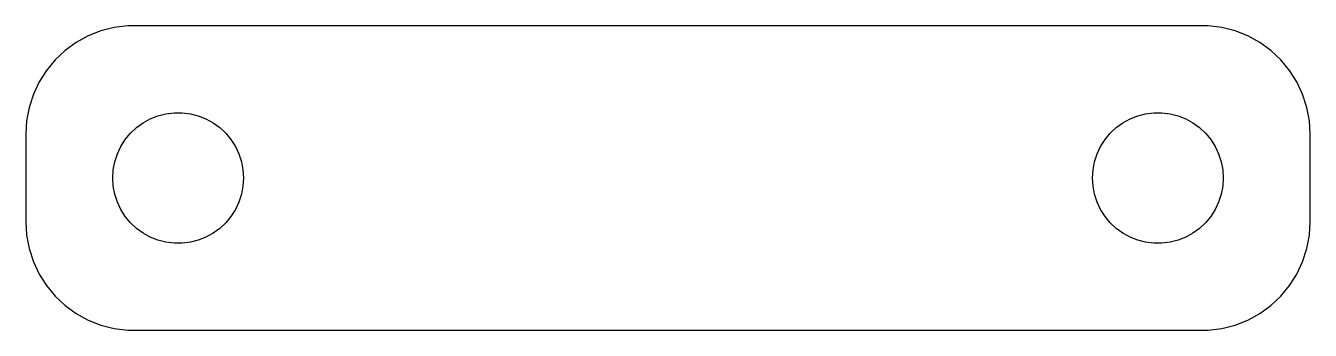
# Model space of a CAD drawing. Header units: metres. Extents: x -29.5 to 29.5, y -7 to 7.
import ezdxf

# ---------------------------------------------------------------- set-up
doc = ezdxf.new("R2010")
doc.units = ezdxf.units.M

msp = doc.modelspace()

# ---------------------------------------------------------------- linework, layer by layer
for p, q in [((-26.6289, 6.52412), (-27.1791, 6.22163)), ((-26.0451, 6.75528), (-26.6289, 6.52412)), ((-25.4369, 6.91142), (-26.0451, 6.75528)), ((-24.8139, 6.99013), (-25.4369, 6.91142)), ((24.8139, 6.99013), (-24.8139, 6.99013)), ((25.4369, 6.91142), (24.8139, 6.99013)), ((26.0451, 6.75528), (25.4369, 6.91142)), ((26.6289, 6.52412), (26.0451, 6.75528)), ((27.1791, 6.22163), (26.6289, 6.52412)), ((-27.1791, 6.22163), (-27.6871, 5.85255)), ((27.6871, 5.85255), (27.1791, 6.22163)), ((-28.1448, 5.42273), (-28.5451, 4.93892)), ((-27.6871, 5.85255), (-28.1448, 5.42273)), ((28.1448, 5.42273), (27.6871, 5.85255)), ((28.5451, 4.93892), (28.1448, 5.42273)), ((-28.5451, 4.93892), (-28.8815, 4.40877)), ((28.8815, 4.40877), (28.5451, 4.93892)), ((-28.8815, 4.40877), (-29.1489, 3.84062)), ((29.1489, 3.84062), (28.8815, 4.40877)), ((-29.1489, 3.84062), (-29.3429, 3.24344)), ((29.3429, 3.24344), (29.1489, 3.84062)), ((-29.3429, 3.24344), (-29.4606, 2.62666)), ((-23.0621, 2.94685), (-22.6884, 2.99408)), ((-22.6884, 2.99408), (-22.3116, 2.99408)), ((-22.3116, 2.99408), (-21.9379, 2.94685)), ((21.9379, 2.94685), (22.3116, 2.99408)), ((22.3116, 2.99408), (22.6884, 2.99408)), ((22.6884, 2.99408), (23.0621, 2.94685)), ((29.4606, 2.62666), (29.3429, 3.24344)), ((-29.4606, 2.62666), (-29.5, 2)), ((-24.4123, 2.31154), (-24.1075, 2.53297)), ((-24.1075, 2.53297), (-23.7773, 2.71448)), ((-23.7773, 2.71448), (-23.427, 2.85316)), ((-23.427, 2.85316), (-23.0621, 2.94685)), ((-21.9379, 2.94685), (-21.5729, 2.85316)), ((-21.5729, 2.85316), (-21.2227, 2.71448)), ((-21.2227, 2.71448), (-20.8925, 2.53297)), ((-20.8925, 2.53297), (-20.5877, 2.31154)), ((20.5877, 2.31154), (20.8925, 2.53297)), ((20.8925, 2.53297), (21.2227, 2.71448)), ((21.2227, 2.71448), (21.5729, 2.85316)), ((21.5729, 2.85316), (21.9379, 2.94685)), ((23.0621, 2.94685), (23.427, 2.85316)), ((23.427, 2.85316), (23.7773, 2.71448)), ((23.7773, 2.71448), (24.1075, 2.53297)), ((24.1075, 2.53297), (24.4123, 2.31154)), ((29.5, 2), (29.4606, 2.62666)), ((-29.5, 2), (-29.5, -2)), ((-24.927, 1.76335), (-24.6869, 2.05363)), ((-24.6869, 2.05363), (-24.4123, 2.31154)), ((-20.5877, 2.31154), (-20.3131, 2.05363)), ((-20.3131, 2.05363), (-20.0729, 1.76335)), ((20.0729, 1.76335), (20.3131, 2.05363)), ((20.3131, 2.05363), (20.5877, 2.31154)), ((24.4123, 2.31154), (24.6869, 2.05363)), ((24.6869, 2.05363), (24.927, 1.76335)), ((29.5, -2), (29.5, 2)), ((-25.2893, 1.10437), (-25.1289, 1.44525)), ((-25.1289, 1.44525), (-24.927, 1.76335)), ((-20.0729, 1.76335), (-19.8711, 1.44525)), ((-19.8711, 1.44525), (-19.7107, 1.10437)), ((19.7107, 1.10437), (19.8711, 1.44525)), ((19.8711, 1.44525), (20.0729, 1.76335)), ((24.927, 1.76335), (25.1289, 1.44525)), ((25.1289, 1.44525), (25.2893, 1.10437)), ((-25.4763, 0.375992), (-25.4057, 0.746063)), ((-25.4057, 0.746063), (-25.2893, 1.10437)), ((-19.7107, 1.10437), (-19.5942, 0.746063)), ((-19.5942, 0.746063), (-19.5237, 0.375992)), ((19.5237, 0.375992), (19.5942, 0.746063)), ((19.5942, 0.746063), (19.7107, 1.10437)), ((25.2893, 1.10437), (25.4057, 0.746063)), ((25.4057, 0.746063), (25.4763, 0.375992)), ((-25.5, 0), (-25.4763, 0.375992)), ((-25.4763, -0.375992), (-25.5, 0)), ((-19.5237, 0.375992), (-19.5, 0)), ((-19.5, 0), (-19.5237, -0.375992)), ((19.5, 0), (19.5237, 0.375992)), ((19.5237, -0.375992), (19.5, 0)), ((25.4763, 0.375992), (25.5, 0)), ((25.5, 0), (25.4763, -0.375992)), ((-25.4057, -0.746063), (-25.4763, -0.375992)), ((-19.5237, -0.375992), (-19.5942, -0.746063)), ((19.5942, -0.746063), (19.5237, -0.375992)), ((25.4763, -0.375992), (25.4057, -0.746063)), ((-25.2893, -1.10437), (-25.4057, -0.746063)), ((-25.1289, -1.44525), (-25.2893, -1.10437)), ((-19.7107, -1.10437), (-19.8711, -1.44525)), ((-19.5942, -0.746063), (-19.7107, -1.10437)), ((19.7107, -1.10437), (19.5942, -0.746063)), ((19.8711, -1.44525), (19.7107, -1.10437)), ((25.2893, -1.10437), (25.1289, -1.44525)), ((25.4057, -0.746063), (25.2893, -1.10437)), ((-24.927, -1.76335), (-25.1289, -1.44525)), ((-24.6869, -2.05363), (-24.927, -1.76335)), ((-20.0729, -1.76335), (-20.3131, -2.05363)), ((-19.8711, -1.44525), (-20.0729, -1.76335)), ((20.0729, -1.76335), (19.8711, -1.44525)), ((20.3131, -2.05363), (20.0729, -1.76335)), ((24.927, -1.76335), (24.6869, -2.05363)), ((25.1289, -1.44525), (24.927, -1.76335)), ((-29.5, -2), (-29.4606, -2.62666)), ((-24.4123, -2.31154), (-24.6869, -2.05363)), ((-24.1075, -2.53297), (-24.4123, -2.31154)), ((-20.5877, -2.31154), (-20.8925, -2.53297)), ((-20.3131, -2.05363), (-20.5877, -2.31154)), ((20.5877, -2.31154), (20.3131, -2.05363)), ((20.8925, -2.53297), (20.5877, -2.31154)), ((24.4123, -2.31154), (24.1075, -2.53297)), ((24.6869, -2.05363), (24.4123, -2.31154)), ((29.4606, -2.62666), (29.5, -2)), ((-29.4606, -2.62666), (-29.3429, -3.24344)), ((-23.7773, -2.71448), (-24.1075, -2.53297)), ((-23.427, -2.85316), (-23.7773, -2.71448)), ((-23.0621, -2.94685), (-23.427, -2.85316)), ((-22.6884, -2.99408), (-23.0621, -2.94685)), ((-21.9379, -2.94685), (-22.3116, -2.99408)), ((-21.5729, -2.85316), (-21.9379, -2.94685)), ((-21.2227, -2.71448), (-21.5729, -2.85316)), ((-20.8925, -2.53297), (-21.2227, -2.71448)), ((21.2227, -2.71448), (20.8925, -2.53297)), ((21.5729, -2.85316), (21.2227, -2.71448)), ((21.9379, -2.94685), (21.5729, -2.85316)), ((22.3116, -2.99408), (21.9379, -2.94685)), ((23.0621, -2.94685), (22.6884, -2.99408)), ((23.427, -2.85316), (23.0621, -2.94685)), ((23.7773, -2.71448), (23.427, -2.85316)), ((24.1075, -2.53297), (23.7773, -2.71448)), ((29.3429, -3.24344), (29.4606, -2.62666)), ((-29.3429, -3.24344), (-29.1489, -3.84062)), ((-22.3116, -2.99408), (-22.6884, -2.99408)), ((22.6884, -2.99408), (22.3116, -2.99408)), ((29.1489, -3.84062), (29.3429, -3.24344)), ((-29.1489, -3.84062), (-28.8815, -4.40877)), ((28.8815, -4.40877), (29.1489, -3.84062)), ((-28.8815, -4.40877), (-28.5451, -4.93892)), ((28.5451, -4.93892), (28.8815, -4.40877)), ((-28.5451, -4.93892), (-28.1448, -5.42273)), ((28.1448, -5.42273), (28.5451, -4.93892)), ((-28.1448, -5.42273), (-27.6871, -5.85255)), ((-27.6871, -5.85255), (-27.1791, -6.22163)), ((27.1791, -6.22163), (27.6871, -5.85255)), ((27.6871, -5.85255), (28.1448, -5.42273)), ((-27.1791, -6.22163), (-26.6289, -6.52412)), ((26.6289, -6.52412), (27.1791, -6.22163)), ((-26.6289, -6.52412), (-26.0451, -6.75528)), ((-26.0451, -6.75528), (-25.4369, -6.91142)), ((-25.4369, -6.91142), (-24.8139, -6.99013)), ((-24.8139, -6.99013), (24.8139, -6.99013)), ((24.8139, -6.99013), (25.4369, -6.91142)), ((25.4369, -6.91142), (26.0451, -6.75528)), ((26.0451, -6.75528), (26.6289, -6.52412))]:
    msp.add_line(p, q)

doc.saveas('drawing.dxf')
